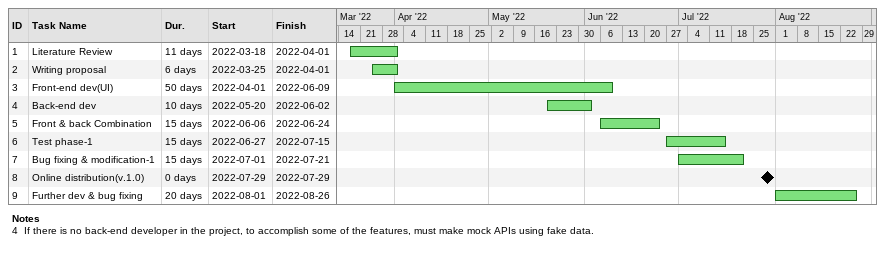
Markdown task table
| ID | Task | Duration | Start | Finish |
|---|---|---|---|---|
| 1 | Literature Review | 11d | 2022-03-18 | 2022-04-01 |
| 2 | Writing proposal | 6d | 2022-03-25 | 2022-04-01 |
| 3 | Front-end dev(UI) | 50d | 2022-04-01 | 2022-06-09 |
| 4 | Back-end dev | 10d | 2022-05-20 | 2022-06-02 |
| 5 | Front & back Combination | 15d | 2022-06-06 | 2022-06-24 |
| 6 | Test phase-1 | 15d | 2022-06-27 | 2022-07-15 |
| 7 | Bug fixing & modification-1 | 15d | 2022-07-01 | 2022-07-21 |
| 8 | Online distribution(v.1.0) | 0d | 2022-07-29 | 2022-07-29 |
| 9 | Further dev & bug fixing | 20d | 2022-08-01 | 2022-08-26 |

Notes
- 4: If there is no back-end developer in the project, to accomplish some of the features, must make mock APIs using fake data.
